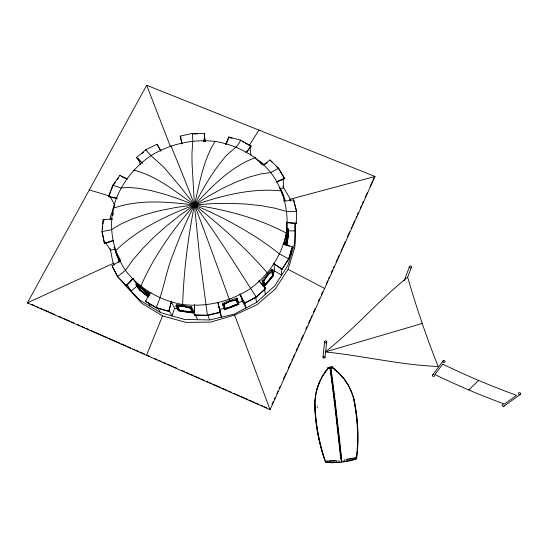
<?xml version="1.0" encoding="UTF-8"?>
<svg xmlns="http://www.w3.org/2000/svg" width="548" height="548" viewBox="0 0 548 548"><rect width="100%" height="100%" fill="white"/><g stroke="black" fill="none" stroke-linecap="round" stroke-linejoin="round"><path stroke-width="0.82" d="M295.454 222.981L294.927 246.806L288.07 269.335L275.192 289.097L257.012 304.729L234.606 315.073L210.562 322.108L185.991 322.375L162.551 315.929L141.816 303.27L125.136 285.296L124.362 283.823M194.444 312.25L194.478 304.75L194.328 315.216L207.445 315.477L220.275 312.442L217.864 302.263L220.275 312.442M284.248 201.191L293.577 199.897L296.571 211.35L296.297 223.632L294.92 223.605L294.934 223.091L295.125 230.934L287.885 230.797M295.31 223.344L294.831 242.99L287.864 265.451L274.843 285.761L256.58 302.407L234.325 314.107L209.685 319.936L184.484 319.436L160.585 312.641L139.754 300.099L117.573 276.582L112.032 265.78L120.416 260.601L120.635 260.958M286.33 233.085C289.276 211.644 283.754 189.944 270.828 172.572C256.683 155.694 236.757 144.967 215.117 141.37C192.643 138.884 170.024 143.953 150.741 155.742C132.458 168.325 118.854 186.738 113.189 208.281C108.867 229.79 113.278 252.066 125.437 270.322C139.391 288.721 160.05 300.503 182.669 304.517C206.384 307.312 230.304 301.695 250.292 288.625C268.616 275.069 281.85 255.553 286.33 233.085C257.841 217.953 226.166 209.87 194.444 204.973C167.578 201.856 139.185 199.006 113.189 208.281M286.803 241.147L286.344 244.25M182.669 304.517C183.71 271.075 188.019 237.791 194.444 204.973C199.616 183.409 203.096 160.427 215.117 141.37M345.007 380.435L348.542 385.463L345.267 380.25L339.212 373.558L334.828 369.626L332.506 367.879L328.293 368.352C320.361 377.428 315.881 389.238 315.018 401.211A187.69 185.978 54.8 0 0 324.135 457.279L325.8 462.204L332.15 462.738L341.548 462.149L341.02 457.251A160.427 3.329 83.4 0 0 334.643 400.485L334.198 397.389L334.684 397.341L335.054 400.437A160.386 3.014 83.4 0 1 341.459 457.183L341.623 458.642M286.042 237.236L286.673 228.612L288.2 228.831L288.481 234.941L286.796 245.025M112.689 215.296L113.169 210.98M113.011 215.008L113.094 213.713M110.175 219.892L110.477 216.494L114.861 204.863M112.47 219.385L112.244 218.988L103.113 219.597L102.017 231.551L104.504 243.62L113.58 240.695L113.477 240.188M102.476 229.544L102.771 226.358M102.99 223.974L103.277 220.789M180.251 136.103L181.984 143.884L180.251 136.103L192.348 133.417L204.671 133.637L204.068 141.651L203.534 141.637M315.778 395.081L314.703 401.198A188.039 186.327 54.8 0 0 323.834 457.381M335.054 400.437L334.568 400.492A160.427 2.939 83.4 0 1 340.979 457.258L341.514 462.149L350.665 460.642L356.707 458.772L357.173 453.477A187.553 186.101 -73.2 0 0 357.543 448.291M204.068 141.651L204.671 133.637M323.012 357.07L324.628 341.671M285.96 241.654L288.2 228.831L287.351 232.736M286.248 239.894L285.96 245.552M324.964 357.344L326.738 341.959M286.309 238.75L287.166 233.215M286.673 245.299L288.296 235.572L288.036 229.982L287.495 229.907L287.762 235.496L286.577 242.497M287.488 233.914L287.762 235.496L286.138 245.223L286.001 242.154L285.823 243.038L284.282 242.819L286.399 234.421M193.485 313.1L193.78 311.606L191.608 306.853L177.1 304.572L176.251 304.585L175.949 306.099L178.422 310.86L193.485 313.1L191.314 308.373L191.608 306.853M190.368 307.784L192.28 312.655L179.354 310.737L177.21 305.839L179.354 310.737M185.95 311.983L185.916 311.168M318.066 386.196L316.847 389.012L315.463 395.019M339.486 373.448L332.595 367.55L330.471 368.283L328.129 368.057L328.053 367.427L332.52 366.927L327.999 367.557C328.69 368.345 320.621 377.421 326.211 370.38L326.457 370.571M168.77 311.422L171.449 301.345L168.77 311.422L156.358 307.901L145.508 301.373L150.474 292.317L151.125 292.913M289.474 246.264L283.042 243.559L292.392 246.847L288.762 258.553L282.028 269.411L273.616 263.561L282.008 269.068M282.028 269.411L288.775 258.909L292.392 246.847M319.128 383.367L317.737 386.155L317.155 389.101M287.371 230.29L287.495 229.907M171.613 301.653L171.079 301.503L174.634 308.216L171.997 315.888L169.106 310.702M228.454 138.617L228.769 136.973L240.565 140.103L251.046 145.932L250.395 147.446L245.984 152.796L251.046 145.932M357.221 453.6A187.779 186.327 -73.2 0 0 353.439 396.807L348.549 385.422M404.184 280.672L409.514 266.506M108.497 196.451L117.039 198.075L117.258 198.492L110.011 197.218L108.497 196.451L112.758 185.245L119.902 175.333L127.294 178.97M108.73 196.869L110.552 192.074M111.162 190.471L112.683 186.478M407.527 277.487L411.452 267.28A1.041 0.98 17.3 0 0 410.322 265.91A1.041 0.98 17.3 0 0 409.671 267.486A1.041 0.98 17.3 0 0 411.452 267.28M146.528 355.31L162.551 315.929M225.769 144.199L228.769 136.973M225.858 144.679L228.132 139.377M320.327 380.607L318.833 383.244M320.039 380.47L321.669 377.942M271.972 404.513L273.37 401.403M274.418 399.067L275.123 397.512M276.87 393.622L277.918 391.293M279.322 388.183L280.021 386.628M283.522 378.846L285.974 373.407M288.419 367.961L290.522 363.297M291.92 360.187L292.618 358.632M293.324 357.077L294.372 354.741M296.119 350.857L297.523 347.74M298.222 346.185L299.27 343.856M301.023 339.966L303.119 335.301M305.921 329.081L306.969 326.745M308.723 322.861L310.12 319.744M310.819 318.189L311.874 315.86M313.62 311.97L315.025 308.86M318.525 301.085L319.573 298.749M321.32 294.865L322.724 291.748M326.224 283.967L327.629 280.85M328.684 278.514L329.382 276.952M331.136 273.055L332.54 269.938M333.588 267.602L334.294 266.047M336.047 262.149L337.095 259.814M337.801 258.252L339.205 255.135M340.952 251.237L342.007 248.902M342.706 247.347L345.165 241.887M347.617 236.435L349.72 231.763M351.124 228.646L351.83 227.084M352.528 225.529L354.631 220.851M356.036 217.734L356.734 216.179M357.44 214.617L358.488 212.281M360.242 208.384L361.646 205.267M362.344 203.712L363.399 201.369M365.153 197.479L367.256 192.8M370.064 186.567L372.167 181.895M372.866 180.333L374.27 177.216M375.038 176.456L270.096 409.692L27.4 302.88L146.672 85.262L375.038 176.456L289.707 199.356M321.388 377.791L322.868 375.209M140.726 286.481C153.68 256.423 172.928 229.482 194.444 204.973C212.117 186.402 230.756 166.565 255.43 157.646M262.067 280.686L263.287 281.624L268.047 274.596L273.096 270.096L273.671 275.493L264.054 286.83L263.287 281.624L268.088 274.932L273.096 270.096L271.877 269.157L271.301 269.671L262.067 280.686L262.855 285.905M149.077 295.393L149.864 294.009M249.059 145.754L258.923 130.088M280.843 268.726L281.138 268.267L281.658 275.13L274.712 271.102L273.945 263.458M273.253 273.363L274.712 271.102M322.806 375.339L324.738 372.921M113.463 185.012L115.361 182.374M117.265 179.737L118.69 177.751M432.694 374.914L443.127 360.837M268.958 280.179L272.527 275.658L271.979 270.712L272.411 271.041L272.945 275.98L264.698 285.7L264.273 285.371L272.527 275.658L272.068 273.411M334.828 369.626L337.068 371.523M144.905 294.29L145.083 293.57M147.207 292.913L146.837 293.338L148.426 295.947M148.076 296.831L139.213 289.721L135.986 284.576L137.034 283.398L141.418 287.604L148.652 292.701L147.597 293.886L148.892 296.023M268.452 273.692L267.609 274.26M148.392 296.927L139.836 290.063L140.199 289.659L138.507 286.001M264.273 285.371L267.403 281.96M130.184 281.158L131.273 280.021M127.294 284.939L133.267 278.713L133.061 278.377L126.013 285.542L126.225 285.871L127.294 284.939L126.931 284.549L131.225 291.05L137.452 285.611L133.315 278.987M468.745 389.943L478.61 380.415M115.423 250.943C137.404 229.29 165.893 215.754 194.444 204.973C222.337 195.52 251.916 187.759 281.597 190.916M264.396 288.001L264.807 287.632L265.766 288.604L256.238 297.269L244.689 303.332L239.866 294.071L244.689 303.332M264.807 287.632L258.903 280.829L265.725 288.282L256.183 296.954L244.614 303.023M258.546 281.535L258.957 281.158M341.253 375.723L343.438 377.819L346.699 382.956M142.425 163.338L136.459 157.571L145.878 149.7L157.029 144.24L160.824 150.789M141.672 153.837L143.549 152.262M137.534 158.92L137.938 158.578L139.165 159.68M325.279 351.96C354.44 328.958 378.682 300.448 407.65 277.226A166.633 25.708 73.4 0 0 438.188 366.468C400.17 365.023 363.05 355.707 325.279 351.96L422.255 323.457M343.185 378.017L339.438 373.332M236.373 299.537L237.743 304.51L225.399 309.12L223.796 304.222L224.427 303.729M222.906 305.01L230.002 301.434L236.565 300.044L237.579 299.537L237.037 298.112L226.934 301.475L222.365 303.578L222.906 305.01L229.913 301.126L237.579 299.537L238.853 304.421L224.461 309.791L223.933 308.387L219.721 309.387L218.44 305.668M263.109 165.085L270.075 160.002L278.637 168.263L284.597 178.36L283.432 179.401L276.226 182.148L276.192 181.71L284.597 178.36M503.9 406.205L520.23 394.505A1.117 1.041 40.7 0 0 519.867 392.656A1.117 1.041 40.7 0 0 518.449 393.772A1.117 1.041 40.7 0 0 520.23 394.505M264.485 164.599L267.143 162.722M118.505 262.314L119.923 261.41M238.853 304.421L238.318 303.023L242.127 301.023L240.634 294.893M239.949 294.386L240.449 294.125M280.151 189.498L283.638 187.724L283.172 178.963L283.432 179.401M348.268 385.58L349.987 388.148M349.699 388.292L351.282 390.964M350.987 391.087L352.439 393.848M283.542 200.835L284.974 200.315L284.583 198.965L282.193 192.225L279.596 187.32L280.576 189.231M119.163 259.499L118.635 259.69L118.238 258.772M284.09 199.719L284.597 199.541L284.974 200.315M325.498 462.307L323.813 457.251A187.813 186.101 54.8 0 1 314.689 401.15L315.018 401.211M104.264 243.25L113.347 240.319L113.58 240.695M229.126 307.366L225.214 308.62L237.558 304.017L236.572 300.283M356.707 458.772L356.344 458.614L356.899 453.573A187.43 185.978 -73.2 0 0 353.131 396.889L353.405 396.766A187.553 186.101 -73.2 0 1 357.549 426.789M346.315 461.471L346.089 459.525L352.864 458.08L353.083 460.019M230.742 306.784L237.558 304.017L237.743 304.51M219.426 311.25L219.974 311.12M220.173 312.155L207.329 315.189L194.191 314.929M114.498 249.299L110.518 250.217L105.771 242.805L105.867 243.305M180.662 137.76L181.183 137.644M329.992 368.653L329.944 368.215L330.951 368.277L334.684 397.341M340.685 458.751L340.527 457.285A160.386 3.261 83.4 0 0 334.157 400.54L333.417 394.389L333.896 394.32L330.286 367.181L331.266 373.736L330.814 374.106M333.417 394.389L330.951 375.024L331.43 374.942L331.266 373.736M331.28 377.497L331.759 377.421L331.43 374.942M331.622 380.086L332.095 380.004L331.759 377.421M331.965 382.778L332.444 382.703M332.321 385.559L332.8 385.491M340.979 457.258L341.459 457.183M332.684 388.429L333.163 388.361M333.047 391.375L333.526 391.313M333.787 397.444L334.273 397.382L332.04 380.011L332.526 379.983M334.157 400.54L334.643 400.485M317.045 407.705L317.682 407.63M333.828 394.327L334.314 394.286M333.465 391.32L333.944 391.279M333.095 388.368L333.581 388.333M340.527 457.285L341.02 457.251M332.739 385.497L333.225 385.456M332.389 382.71L332.869 382.675M329.56 462.676L329.341 460.745L336.458 460.621L336.678 462.567M331.704 377.421L332.191 377.394M331.382 374.948L331.862 374.921M331.218 373.743L331.725 374.003M193.3 133.918L197.403 133.986M104.723 220.015L103.113 219.597M28.523 302.976L27.4 302.88L113.58 263.232L114.347 264.705M286.625 222.276L296.29 223.242L296.297 223.632M189.218 311.791L192.382 312.127L179.456 310.209L177.984 306.688M294.92 223.605L286.645 222.666L286.659 222.152L286.967 228.427M287.762 235.496L288.296 235.572M287.316 241.908L286.762 241.476M184.587 306.092L183.183 305.579M179.456 310.209L183.58 310.99M133.685 170.058C156.625 175.908 175.511 191.512 194.444 204.973C220.741 225.434 245.6 247.895 267.458 273.082M229.646 137.664L232.003 138.288M174.634 308.216L178.004 309.175M168.606 311.127L156.18 307.599L145.316 301.064M89.31 189.923L108.874 195.821M31.64 304.346L34.757 305.716M37.1 306.75L38.655 307.435M40.216 308.12L42.552 309.147M44.114 309.832L48.786 311.894M50.348 312.579L55.026 314.634M58.924 316.354L61.26 317.381M62.821 318.066L69.836 321.155M71.391 321.84L73.733 322.868M77.631 324.58L79.967 325.615M81.529 326.3L84.645 327.67M86.2 328.355L88.543 329.382M90.098 330.067L103.353 335.903M104.908 336.588L107.25 337.616M108.805 338.301L119.717 343.103M121.279 343.788L125.951 345.85M127.513 346.535L130.63 347.905M132.972 348.932L134.527 349.624M136.089 350.309L138.425 351.337M139.987 352.022L144.658 354.083M147.782 355.453L149.344 356.145M154.824 358.55L157.173 359.584M158.735 360.276L161.872 361.653M163.434 362.344L165.784 363.372M167.346 364.064L172.045 366.133M173.606 366.818L176.737 368.194M182.217 370.606L184.566 371.64M186.128 372.332L189.259 373.709M190.827 374.394L193.177 375.428M194.739 376.12L199.438 378.182M201 378.874L204.13 380.25M206.48 381.285L208.041 381.97M209.61 382.662L211.96 383.696M213.521 384.381L220.563 387.484M222.132 388.169L226.824 390.238M228.393 390.923L231.523 392.306M233.873 393.334L235.435 394.026M237.003 394.711L239.346 395.745M240.915 396.437L247.956 399.533M249.525 400.225L254.217 402.294M255.786 402.979L258.916 404.356M261.259 405.39L262.828 406.082M264.389 406.767L266.739 407.801M121.231 176.415L126.807 179.08M288.07 269.335L324.642 288.467M242.134 141.411L243.627 142.24M245.127 143.076L247.367 144.323M248.861 145.158L251.107 146.405M249.943 147.193L250.395 147.446M257.409 160.084L261.739 162.509L264.17 164.866M139.822 286.549L140.692 287.2M332.595 367.55L335.109 369.516M272.527 275.658L272.945 275.98M139.836 290.063L136.884 285.357L137.26 284.946L140.199 289.659L147.96 295.947M268.445 280.823L268.869 281.151M255.964 158.865L258.108 160.639M140.199 289.659L148.145 296.03M144.556 290.426L141.418 287.604M136.459 157.571L142.233 162.879M271.945 162.229L270.075 160.002M276.219 166.352L278.665 168.709L284.618 178.799M259.149 161.639L261.91 164.838M144.782 293.365L145.268 293.879M278.665 168.709L278.637 168.263L270.828 172.572L261.033 173.887L249.669 176.915L236.989 181.648L223.303 187.998L208.987 195.841L194.444 204.973L180.107 215.138L166.407 226.036L153.762 237.339L142.528 248.71L133.013 259.807L125.437 270.322L117.573 276.582L126.225 285.871M112.032 265.78L117.799 276.918M119.779 261.923L117.731 257.539M119.854 261.608L118.635 259.69L118.895 260.533L120.382 259.992L116.217 252.21M148.042 302.537L150.604 306.633M148.001 294.228L148.789 295.536M156.358 307.901L156.18 307.599C163.975 290.098 166.037 270.602 173.613 252.916C179.689 236.572 186.621 220.556 194.444 204.973C203.02 188.491 212.323 172.223 224.317 157.954C229.276 151.371 237.606 148.179 240.565 140.103L240.641 140.576M148.652 292.701L149.933 294.845M157.79 307.976L160.585 312.641M282.843 186.375L289.659 197.965L290.509 201.226M160.989 151.255L157.029 144.24M242.127 301.023L245.963 307.99L244.531 301.88M110.189 196.732L114.765 205.123M329.944 368.215L330.951 375.024M112.984 185.676L112.758 185.245L120.861 187.937L128.794 187.443L138.795 188.293L150.673 190.512L164.147 194.081L178.874 198.945L194.444 204.973L210.384 212.001L226.228 219.823L241.497 228.201L255.758 236.873L268.609 245.593L279.733 254.101L288.775 258.909M114.333 265.033L112.813 262.074L110.217 248.655M122.704 281.323L123.464 282.802M119.902 175.333L120.115 175.771M190.704 308.51L192.047 311.401M281.357 190.718L283.933 197.349M195.307 314.586L197.636 319.696M170.873 145.857C192.17 196.376 210.617 248.052 229.406 299.544M269.869 409.178L270.096 409.692L234.606 315.073M147.528 291.844L148.138 293.255M137.938 158.578L140.514 164.695M207.445 315.477L199.636 256.69L194.444 204.973L192.033 163.29L191.951 153.433L192.793 140.973L192.348 133.417L192.478 133.904M207.624 314.833L209.685 319.936M117.752 257.848L114.183 246.99L114.785 249.08M146.063 150.166L145.878 149.7C152.015 158.173 161.407 163.468 167.736 171.887C177.114 182.532 185.882 193.677 194.444 204.973C217.049 234.249 236.085 266.006 256.183 296.954L256.238 297.269M146.672 85.262L170.497 146.713M117.231 256.306L114.984 249.84M231.66 307.106L231.386 306.318M223.796 304.222L225.399 309.12M219.68 311.983L221.481 317.148L219.721 309.387M352.138 393.957L353.131 396.889M222.365 303.578L224.461 309.791M284.323 198.595L284.597 199.541M237.037 298.112L238.318 303.023M282.049 193.718L282.398 195.102M204.185 135.322L205.712 141.747M271.301 269.671L271.76 271.918M104.504 243.62L102.017 231.551L111.292 229.77L120.471 224.248L131.938 219.077L145.453 214.432L160.66 210.446L177.148 207.26L194.444 204.973L212.014 203.657L229.352 203.349L245.936 204.041L261.314 205.685L275.082 208.219L286.919 211.535L296.571 211.35L296.578 211.754L293.577 199.897M255.56 296.948L256.58 302.407M264.513 288.803L265.335 294.427M263.814 282.186L264.04 283.782M264.013 280.919L264.698 285.7M250.046 147.981L250.97 155.036M317.491 405.952L317.552 405.91M332.52 366.927L332.643 367.66M330.869 368.105L330.917 368.551M355.481 457.128L355.707 459.06M354.796 457.443L355.015 459.375M353.83 457.765L354.056 459.697M351.658 458.388L351.878 460.327M350.446 458.697L350.665 460.642M349.042 458.984L349.261 460.93M347.638 459.272L347.857 461.217M344.541 459.786L344.767 461.731M342.993 460.642L343.137 461.943M339.76 461.012L339.904 462.307M338.048 460.519L338.267 462.464M334.876 460.717L335.095 462.663M333.403 460.758L333.622 462.697M331.93 460.793L332.15 462.738M330.636 460.772L330.855 462.711M328.266 460.656L328.485 462.587M327.197 460.567L327.416 462.498M326.464 461.067L326.608 462.348M330.999 368.708L330.471 368.283L330.074 368.811M331.307 370.66L330.8 370.373L330.321 370.77M284.282 242.819L284.385 244.497M291.05 250.607L291.207 254.669M324.772 356.625A0.986 0.966 10.2 0 1 324.519 358.029A0.986 0.966 10.2 0 1 323.115 357.645A0.986 0.966 10.2 0 1 323.615 356.31M504.187 405.801A1.034 0.966 42.3 0 1 502.995 406.356A1.034 0.966 42.3 0 1 502.249 405.178A1.034 0.966 42.3 0 1 503.317 404.417M434.406 375.154A1.007 0.966 35.6 0 1 433.913 376.428A1.007 0.966 35.6 0 1 432.598 375.887A1.007 0.966 35.6 0 1 433.091 374.613M433.345 374.551A1.007 0.966 35.6 0 1 433.598 374.551M357.591 427.536A187.553 186.101 -73.2 0 1 357.584 447.552M442.722 364.105L434.879 374.531A221.31 61.89 20.4 0 0 504.427 404.082L516.524 395.314A242.113 72.781 19.8 0 1 442.722 364.105M176.833 305.928L175.949 306.099L183.224 306.414L191.314 308.373L183.073 306.113L176.833 305.928M136.555 284.857L135.986 284.576L141.24 288.344L147.597 293.886L142.151 288.933L136.555 284.857M324.834 342.438A1.062 1.034 8.7 0 0 326.663 342.219A1.062 1.034 8.7 0 0 325.546 340.781A1.062 1.034 8.7 0 0 324.834 342.438M443.024 361.879A1.089 1.034 33.6 0 0 444.873 362.139A1.089 1.034 33.6 0 0 444.099 360.447A1.089 1.034 33.6 0 0 443.024 361.879"/></g></svg>
